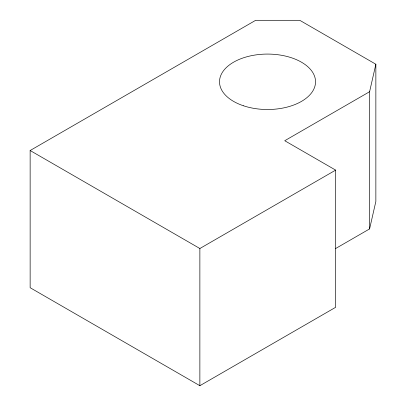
<?xml version="1.0" encoding="UTF-8"?>
<svg xmlns="http://www.w3.org/2000/svg" width="406" height="406" viewBox="0 0 406 406"><rect width="100%" height="100%" fill="white"/><g stroke="black" fill="none" stroke-linecap="round" stroke-linejoin="round"><path stroke-width="0.61" d="M369.592 91.726L375.86 64.244L299.745 20.3L255.689 20.3L30.14 150.519L30.14 287.707L199.869 385.7L335.65 307.306L335.65 170.119L284.733 140.72L369.592 91.726L369.592 228.913L335.65 248.513M369.592 228.913L375.86 201.437L375.86 64.244M30.14 150.519L199.869 248.513L335.65 170.119M199.869 248.513L199.869 385.7M243.524 105.799A48.004 27.715 0 0 0 315.533 81.794A48.004 27.715 0 0 0 243.524 57.789A48.004 27.715 0 0 0 243.524 105.799"/></g></svg>
